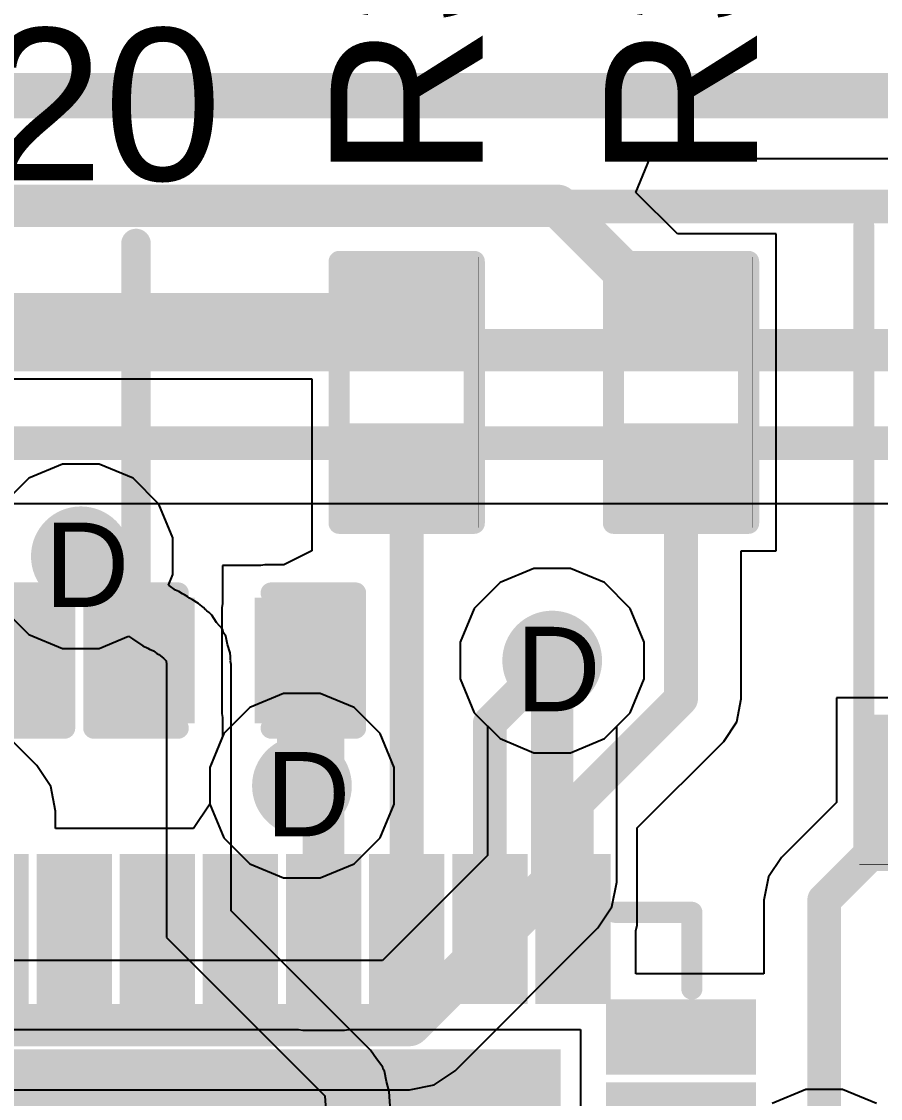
# Model space of a CAD drawing. Header units: inches. Extents: x -11 to 5428, y 0 to 5423.
# Drawn here: x 202.64 to 207.81, y 44.24 to 50.71 of the extents above; entities that cross this region are included whole.
import ezdxf

# ---------------------------------------------------------------- set-up
doc = ezdxf.new("R2010")
doc.units = ezdxf.units.IN
for name, color, linetype in [('Bottom Layer', 5, 'Continuous'), ('Drill Drawing', 1, 'Continuous'), ('GND', 16, 'Continuous'), ('PWR', 76, 'Continuous'), ('Top Layer', 1, 'Continuous'), ('Top Overlay', 2, 'Continuous'), ('Top Paste', 8, 'Continuous'), ('Top Solder', 216, 'Continuous'), ('Via Holes', 16, 'Continuous')]:
    doc.layers.add(name, color=color, linetype=linetype)
doc.styles.add('Arial', font='', dxfattribs={"height": 0.2})
doc.styles.get('Arial').set_extended_font_data('Arial')

# ---------------------------------------------------------------- blocks, each defined once
blk = doc.blocks.new('C___0402_310')
at = {"layer": 'Top Layer'}
for points in [[(-0.6985, -0.3175), (-0.6985, 0.3175), (-0.2413, 0.3175), (-0.2413, -0.3175)], [(0.2413, -0.3175), (0.2413, 0.3175), (0.6985, 0.3175), (0.6985, -0.3175)]]:
    blk.add_hatch(color=1, dxfattribs=at).paths.add_polyline_path(points)
at = {"layer": 'Top Paste'}
for points in [[(-0.6985, -0.3175), (-0.6985, 0.3175), (-0.2413, 0.3175), (-0.2413, -0.3175)], [(0.2413, -0.3175), (0.2413, 0.3175), (0.6985, 0.3175), (0.6985, -0.3175)]]:
    blk.add_hatch(color=8, dxfattribs=at).paths.add_polyline_path(points)
at = {"layer": 'Top Solder'}
for points in [[(-0.7585, -0.3775), (-0.7585, 0.3775), (-0.1813, 0.3775), (-0.1813, -0.3775)], [(0.1813, -0.3775), (0.1813, 0.3775), (0.7585, 0.3775), (0.7585, -0.3775)]]:
    blk.add_hatch(color=216, dxfattribs=at).paths.add_polyline_path(points)
at = {"layer": 'Top Overlay'}
for points in [[(-0.2794, 0.4064, 0.127, 0.127, 0), (-0.7874, 0.4064, 0.127, 0.127, 0)], [(-0.7874, 0.4064, 0.127, 0.127, 0), (-0.7874, -0.4064, 0.127, 0.127, 0)], [(0.7874, 0.4064, 0.127, 0.127, 0), (0.2794, 0.4064, 0.127, 0.127, 0)], [(0.7874, 0.4064, 0.127, 0.127, 0), (0.7874, -0.4064, 0.127, 0.127, 0)], [(-0.2794, -0.4064, 0.127, 0.127, 0), (-0.7874, -0.4064, 0.127, 0.127, 0)], [(0.7874, -0.4064, 0.127, 0.127, 0), (0.2794, -0.4064, 0.127, 0.127, 0)]]:
    blk.add_lwpolyline(points, format="xyseb", dxfattribs=at)
for points in [[(-0.8192, 0.4064, 0.0635, 0.0635, 1), (-0.7557, 0.4064, 0.0635, 0.0635, 1)], [(-0.8192, 0.4064, 0.0635, 0.0635, 1), (-0.7557, 0.4064, 0.0635, 0.0635, 1)], [(-0.3112, 0.4064, 0.0635, 0.0635, 1), (-0.2477, 0.4064, 0.0635, 0.0635, 1)], [(0.2476, 0.4064, 0.0635, 0.0635, 1), (0.3111, 0.4064, 0.0635, 0.0635, 1)], [(0.7556, 0.4064, 0.0635, 0.0635, 1), (0.8191, 0.4064, 0.0635, 0.0635, 1)], [(0.7556, 0.4064, 0.0635, 0.0635, 1), (0.8191, 0.4064, 0.0635, 0.0635, 1)], [(-0.8192, -0.4064, 0.0635, 0.0635, 1), (-0.7557, -0.4064, 0.0635, 0.0635, 1)], [(-0.8192, -0.4064, 0.0635, 0.0635, 1), (-0.7557, -0.4064, 0.0635, 0.0635, 1)], [(-0.3112, -0.4064, 0.0635, 0.0635, 1), (-0.2477, -0.4064, 0.0635, 0.0635, 1)], [(0.2476, -0.4064, 0.0635, 0.0635, 1), (0.3111, -0.4064, 0.0635, 0.0635, 1)], [(0.7556, -0.4064, 0.0635, 0.0635, 1), (0.8191, -0.4064, 0.0635, 0.0635, 1)], [(0.7556, -0.4064, 0.0635, 0.0635, 1), (0.8191, -0.4064, 0.0635, 0.0635, 1)]]:
    blk.add_lwpolyline(points, format="xyseb", close=True, dxfattribs=at)
blk = doc.blocks.new('C___0402_317')
at = {"layer": 'Top Layer'}
for points in [[(-0.6985, -0.3175), (-0.6985, 0.3175), (-0.2413, 0.3175), (-0.2413, -0.3175)], [(0.2413, -0.3175), (0.2413, 0.3175), (0.6985, 0.3175), (0.6985, -0.3175)]]:
    blk.add_hatch(color=1, dxfattribs=at).paths.add_polyline_path(points)
at = {"layer": 'Top Paste'}
for points in [[(-0.6985, -0.3175), (-0.6985, 0.3175), (-0.2413, 0.3175), (-0.2413, -0.3175)], [(0.2413, -0.3175), (0.2413, 0.3175), (0.6985, 0.3175), (0.6985, -0.3175)]]:
    blk.add_hatch(color=8, dxfattribs=at).paths.add_polyline_path(points)
at = {"layer": 'Top Solder'}
for points in [[(-0.7585, -0.3775), (-0.7585, 0.3775), (-0.1813, 0.3775), (-0.1813, -0.3775)], [(0.1813, -0.3775), (0.1813, 0.3775), (0.7585, 0.3775), (0.7585, -0.3775)]]:
    blk.add_hatch(color=216, dxfattribs=at).paths.add_polyline_path(points)
at = {"layer": 'Top Overlay'}
for points in [[(-0.7874, 0.4064, 0.127, 0.127, 0), (-0.2794, 0.4064, 0.127, 0.127, 0)], [(-0.7874, -0.4064, 0.127, 0.127, 0), (-0.7874, 0.4064, 0.127, 0.127, 0)], [(0.2794, 0.4064, 0.127, 0.127, 0), (0.7874, 0.4064, 0.127, 0.127, 0)], [(0.7874, -0.4064, 0.127, 0.127, 0), (0.7874, 0.4064, 0.127, 0.127, 0)], [(-0.7874, -0.4064, 0.127, 0.127, 0), (-0.2794, -0.4064, 0.127, 0.127, 0)], [(0.2794, -0.4064, 0.127, 0.127, 0), (0.7874, -0.4064, 0.127, 0.127, 0)]]:
    blk.add_lwpolyline(points, format="xyseb", dxfattribs=at)
for points in [[(-0.8191, 0.4064, 0.0635, 0.0635, 1), (-0.7556, 0.4064, 0.0635, 0.0635, 1)], [(-0.8191, 0.4064, 0.0635, 0.0635, 1), (-0.7556, 0.4064, 0.0635, 0.0635, 1)], [(-0.3111, 0.4064, 0.0635, 0.0635, 1), (-0.2476, 0.4064, 0.0635, 0.0635, 1)], [(0.2477, 0.4064, 0.0635, 0.0635, 1), (0.3112, 0.4064, 0.0635, 0.0635, 1)], [(0.7557, 0.4064, 0.0635, 0.0635, 1), (0.8192, 0.4064, 0.0635, 0.0635, 1)], [(0.7557, 0.4064, 0.0635, 0.0635, 1), (0.8192, 0.4064, 0.0635, 0.0635, 1)], [(-0.8191, -0.4064, 0.0635, 0.0635, 1), (-0.7556, -0.4064, 0.0635, 0.0635, 1)], [(-0.8191, -0.4064, 0.0635, 0.0635, 1), (-0.7556, -0.4064, 0.0635, 0.0635, 1)], [(-0.3111, -0.4064, 0.0635, 0.0635, 1), (-0.2476, -0.4064, 0.0635, 0.0635, 1)], [(0.2477, -0.4064, 0.0635, 0.0635, 1), (0.3112, -0.4064, 0.0635, 0.0635, 1)], [(0.7557, -0.4064, 0.0635, 0.0635, 1), (0.8192, -0.4064, 0.0635, 0.0635, 1)], [(0.7557, -0.4064, 0.0635, 0.0635, 1), (0.8192, -0.4064, 0.0635, 0.0635, 1)]]:
    blk.add_lwpolyline(points, format="xyseb", close=True, dxfattribs=at)
blk = doc.blocks.new('R___0402_336')
at = {"layer": 'Top Layer'}
for points in [[(-0.6985, -0.3175), (-0.6985, 0.3175), (-0.2413, 0.3175), (-0.2413, -0.3175)], [(0.2413, -0.3175), (0.2413, 0.3175), (0.6985, 0.3175), (0.6985, -0.3175)]]:
    blk.add_hatch(color=1, dxfattribs=at).paths.add_polyline_path(points)
at = {"layer": 'Top Paste'}
for points in [[(-0.6985, -0.3175), (-0.6985, 0.3175), (-0.2413, 0.3175), (-0.2413, -0.3175)], [(0.2413, -0.3175), (0.2413, 0.3175), (0.6985, 0.3175), (0.6985, -0.3175)]]:
    blk.add_hatch(color=8, dxfattribs=at).paths.add_polyline_path(points)
at = {"layer": 'Top Solder'}
for points in [[(-0.7535, -0.3725), (-0.7535, 0.3725), (-0.1863, 0.3725), (-0.1863, -0.3725)], [(0.1863, -0.3725), (0.1863, 0.3725), (0.7535, 0.3725), (0.7535, -0.3725)]]:
    blk.add_hatch(color=216, dxfattribs=at).paths.add_polyline_path(points)
at = {"layer": 'Top Overlay'}
for points in [[(-0.7874, 0.4064, 0.127, 0.127, 0), (0.7874, 0.4064, 0.127, 0.127, 0)], [(-0.7874, -0.4064, 0.127, 0.127, 0), (-0.7874, 0.4064, 0.127, 0.127, 0)], [(0.7874, -0.4064, 0.127, 0.127, 0), (0.7874, 0.4064, 0.127, 0.127, 0)], [(-0.7874, -0.4064, 0.127, 0.127, 0), (0.7874, -0.4064, 0.127, 0.127, 0)], [(-0.8128, -0.4318, 0.00323, 0.00323, 0), (0.8128, -0.4318, 0.00323, 0.00323, 0)]]:
    blk.add_lwpolyline(points, format="xyseb", dxfattribs=at)
for points in [[(-0.8192, 0.4064, 0.0635, 0.0635, 1), (-0.7557, 0.4064, 0.0635, 0.0635, 1)], [(-0.8192, 0.4064, 0.0635, 0.0635, 1), (-0.7557, 0.4064, 0.0635, 0.0635, 1)], [(0.7556, 0.4064, 0.0635, 0.0635, 1), (0.8191, 0.4064, 0.0635, 0.0635, 1)], [(0.7556, 0.4064, 0.0635, 0.0635, 1), (0.8191, 0.4064, 0.0635, 0.0635, 1)], [(-0.8192, -0.4064, 0.0635, 0.0635, 1), (-0.7557, -0.4064, 0.0635, 0.0635, 1)], [(-0.8192, -0.4064, 0.0635, 0.0635, 1), (-0.7557, -0.4064, 0.0635, 0.0635, 1)], [(0.7556, -0.4064, 0.0635, 0.0635, 1), (0.8191, -0.4064, 0.0635, 0.0635, 1)], [(0.7556, -0.4064, 0.0635, 0.0635, 1), (0.8191, -0.4064, 0.0635, 0.0635, 1)], [(-0.8136, -0.4318, 0.00161, 0.00161, 1), (-0.812, -0.4318, 0.00161, 0.00161, 1)], [(0.812, -0.4318, 0.00161, 0.00161, 1), (0.8136, -0.4318, 0.00161, 0.00161, 1)]]:
    blk.add_lwpolyline(points, format="xyseb", close=True, dxfattribs=at)
blk = doc.blocks.new('R___0402_355')
at = {"layer": 'Top Layer'}
for points in [[(-0.6985, -0.3175), (-0.6985, 0.3175), (-0.2413, 0.3175), (-0.2413, -0.3175)], [(0.2413, -0.3175), (0.2413, 0.3175), (0.6985, 0.3175), (0.6985, -0.3175)]]:
    blk.add_hatch(color=1, dxfattribs=at).paths.add_polyline_path(points)
at = {"layer": 'Top Paste'}
for points in [[(-0.6985, -0.3175), (-0.6985, 0.3175), (-0.2413, 0.3175), (-0.2413, -0.3175)], [(0.2413, -0.3175), (0.2413, 0.3175), (0.6985, 0.3175), (0.6985, -0.3175)]]:
    blk.add_hatch(color=8, dxfattribs=at).paths.add_polyline_path(points)
at = {"layer": 'Top Solder'}
for points in [[(-0.7535, -0.3725), (-0.7535, 0.3725), (-0.1863, 0.3725), (-0.1863, -0.3725)], [(0.1863, -0.3725), (0.1863, 0.3725), (0.7535, 0.3725), (0.7535, -0.3725)]]:
    blk.add_hatch(color=216, dxfattribs=at).paths.add_polyline_path(points)
at = {"layer": 'Top Overlay'}
for points in [[(-0.7874, 0.4064, 0.127, 0.127, 0), (0.7874, 0.4064, 0.127, 0.127, 0)], [(-0.7874, 0.4064, 0.127, 0.127, 0), (-0.7874, -0.4064, 0.127, 0.127, 0)], [(0.7874, 0.4064, 0.127, 0.127, 0), (0.7874, -0.4064, 0.127, 0.127, 0)], [(-0.7874, -0.4064, 0.127, 0.127, 0), (0.7874, -0.4064, 0.127, 0.127, 0)], [(-0.8128, -0.4318, 0.00323, 0.00323, 0), (0.8128, -0.4318, 0.00323, 0.00323, 0)]]:
    blk.add_lwpolyline(points, format="xyseb", dxfattribs=at)
for points in [[(-0.8191, 0.4064, 0.0635, 0.0635, 1), (-0.7556, 0.4064, 0.0635, 0.0635, 1)], [(-0.8191, 0.4064, 0.0635, 0.0635, 1), (-0.7556, 0.4064, 0.0635, 0.0635, 1)], [(0.7557, 0.4064, 0.0635, 0.0635, 1), (0.8192, 0.4064, 0.0635, 0.0635, 1)], [(0.7557, 0.4064, 0.0635, 0.0635, 1), (0.8192, 0.4064, 0.0635, 0.0635, 1)], [(-0.8191, -0.4064, 0.0635, 0.0635, 1), (-0.7556, -0.4064, 0.0635, 0.0635, 1)], [(-0.8191, -0.4064, 0.0635, 0.0635, 1), (-0.7556, -0.4064, 0.0635, 0.0635, 1)], [(0.7557, -0.4064, 0.0635, 0.0635, 1), (0.8192, -0.4064, 0.0635, 0.0635, 1)], [(0.7557, -0.4064, 0.0635, 0.0635, 1), (0.8192, -0.4064, 0.0635, 0.0635, 1)], [(-0.8136, -0.4318, 0.00161, 0.00161, 1), (-0.812, -0.4318, 0.00161, 0.00161, 1)], [(0.812, -0.4318, 0.00161, 0.00161, 1), (0.8136, -0.4318, 0.00161, 0.00161, 1)]]:
    blk.add_lwpolyline(points, format="xyseb", close=True, dxfattribs=at)
blk = doc.blocks.new('R___0402_359')
at = {"layer": 'Top Layer'}
for points in [[(-0.6985, -0.3175), (-0.6985, 0.3175), (-0.2413, 0.3175), (-0.2413, -0.3175)], [(0.2413, -0.3175), (0.2413, 0.3175), (0.6985, 0.3175), (0.6985, -0.3175)]]:
    blk.add_hatch(color=1, dxfattribs=at).paths.add_polyline_path(points)
at = {"layer": 'Top Paste'}
for points in [[(-0.6985, -0.3175), (-0.6985, 0.3175), (-0.2413, 0.3175), (-0.2413, -0.3175)], [(0.2413, -0.3175), (0.2413, 0.3175), (0.6985, 0.3175), (0.6985, -0.3175)]]:
    blk.add_hatch(color=8, dxfattribs=at).paths.add_polyline_path(points)
at = {"layer": 'Top Solder'}
for points in [[(-0.7535, -0.3725), (-0.7535, 0.3725), (-0.1863, 0.3725), (-0.1863, -0.3725)], [(0.1863, -0.3725), (0.1863, 0.3725), (0.7535, 0.3725), (0.7535, -0.3725)]]:
    blk.add_hatch(color=216, dxfattribs=at).paths.add_polyline_path(points)
at = {"layer": 'Top Overlay'}
for points in [[(-0.7874, 0.4064, 0.127, 0.127, 0), (0.7874, 0.4064, 0.127, 0.127, 0)], [(-0.7874, 0.4064, 0.127, 0.127, 0), (-0.7874, -0.4064, 0.127, 0.127, 0)], [(0.7874, 0.4064, 0.127, 0.127, 0), (0.7874, -0.4064, 0.127, 0.127, 0)], [(-0.7874, -0.4064, 0.127, 0.127, 0), (0.7874, -0.4064, 0.127, 0.127, 0)], [(-0.8128, -0.4318, 0.00323, 0.00323, 0), (0.8128, -0.4318, 0.00323, 0.00323, 0)]]:
    blk.add_lwpolyline(points, format="xyseb", dxfattribs=at)
for points in [[(-0.8191, 0.4064, 0.0635, 0.0635, 1), (-0.7556, 0.4064, 0.0635, 0.0635, 1)], [(-0.8191, 0.4064, 0.0635, 0.0635, 1), (-0.7556, 0.4064, 0.0635, 0.0635, 1)], [(0.7557, 0.4064, 0.0635, 0.0635, 1), (0.8192, 0.4064, 0.0635, 0.0635, 1)], [(0.7557, 0.4064, 0.0635, 0.0635, 1), (0.8192, 0.4064, 0.0635, 0.0635, 1)], [(-0.8191, -0.4064, 0.0635, 0.0635, 1), (-0.7556, -0.4064, 0.0635, 0.0635, 1)], [(-0.8191, -0.4064, 0.0635, 0.0635, 1), (-0.7556, -0.4064, 0.0635, 0.0635, 1)], [(0.7557, -0.4064, 0.0635, 0.0635, 1), (0.8192, -0.4064, 0.0635, 0.0635, 1)], [(0.7557, -0.4064, 0.0635, 0.0635, 1), (0.8192, -0.4064, 0.0635, 0.0635, 1)], [(-0.8136, -0.4318, 0.00161, 0.00161, 1), (-0.812, -0.4318, 0.00161, 0.00161, 1)], [(0.812, -0.4318, 0.00161, 0.00161, 1), (0.8136, -0.4318, 0.00161, 0.00161, 1)]]:
    blk.add_lwpolyline(points, format="xyseb", close=True, dxfattribs=at)
blk = doc.blocks.new('QFN_64_EP_9_9__363')
at = {"layer": 'Top Layer'}
for points in [[(3.575, -3.575), (-3.575, -3.575), (-3.575, 3.575), (3.575, 3.575)], [(-4.75, -3.625), (-4.05, -3.625), (-4.05, -3.875), (-4.75, -3.875)], [(-3.625, -4.05), (-3.625, -4.75), (-3.875, -4.75), (-3.875, -4.05)], [(-3.125, -4.05), (-3.125, -4.75), (-3.375, -4.75), (-3.375, -4.05)], [(-2.625, -4.05), (-2.625, -4.75), (-2.875, -4.75), (-2.875, -4.05)], [(-2.125, -4.05), (-2.125, -4.75), (-2.375, -4.75), (-2.375, -4.05)], [(-1.625, -4.05), (-1.625, -4.75), (-1.875, -4.75), (-1.875, -4.05)], [(-1.125, -4.05), (-1.125, -4.75), (-1.375, -4.75), (-1.375, -4.05)], [(-0.625, -4.05), (-0.625, -4.75), (-0.875, -4.75), (-0.875, -4.05)]]:
    blk.add_hatch(color=1, dxfattribs=at).paths.add_polyline_path(points)
at = {"layer": 'Top Paste'}
for points in [[(3.575, -3.575), (-3.575, -3.575), (-3.575, 3.575), (3.575, 3.575)], [(-4.75, -3.625), (-4.05, -3.625), (-4.05, -3.875), (-4.75, -3.875)], [(-3.625, -4.05), (-3.625, -4.75), (-3.875, -4.75), (-3.875, -4.05)], [(-3.125, -4.05), (-3.125, -4.75), (-3.375, -4.75), (-3.375, -4.05)], [(-2.625, -4.05), (-2.625, -4.75), (-2.875, -4.75), (-2.875, -4.05)], [(-2.125, -4.05), (-2.125, -4.75), (-2.375, -4.75), (-2.375, -4.05)], [(-1.625, -4.05), (-1.625, -4.75), (-1.875, -4.75), (-1.875, -4.05)], [(-1.125, -4.05), (-1.125, -4.75), (-1.375, -4.75), (-1.375, -4.05)], [(-0.625, -4.05), (-0.625, -4.75), (-0.875, -4.75), (-0.875, -4.05)]]:
    blk.add_hatch(color=8, dxfattribs=at).paths.add_polyline_path(points)
at = {"layer": 'Top Solder'}
for points in [[(3.6766, -3.6766), (-3.6766, -3.6766), (-3.6766, 3.6766), (3.6766, 3.6766)], [(-4.8516, -3.0234), (-3.9484, -3.0234), (-3.9484, -3.4766), (-4.8516, -3.4766)], [(-4.8516, -3.5234), (-3.9484, -3.5234), (-3.9484, -3.9766), (-4.8516, -3.9766)], [(-3.5234, -3.9484), (-3.5234, -4.8516), (-3.9766, -4.8516), (-3.9766, -3.9484)], [(-3.0234, -3.9484), (-3.0234, -4.8516), (-3.4766, -4.8516), (-3.4766, -3.9484)], [(-2.5234, -3.9484), (-2.5234, -4.8516), (-2.9766, -4.8516), (-2.9766, -3.9484)], [(-2.0234, -3.9484), (-2.0234, -4.8516), (-2.4766, -4.8516), (-2.4766, -3.9484)], [(-1.5234, -3.9484), (-1.5234, -4.8516), (-1.9766, -4.8516), (-1.9766, -3.9484)], [(-1.0234, -3.9484), (-1.0234, -4.8516), (-1.4766, -4.8516), (-1.4766, -3.9484)], [(-0.5234, -3.9484), (-0.5234, -4.8516), (-0.9766, -4.8516), (-0.9766, -3.9484)], [(-0.0234, -3.9484), (-0.0234, -4.8516), (-0.4766, -4.8516), (-0.4766, -3.9484)]]:
    blk.add_hatch(color=216, dxfattribs=at).paths.add_polyline_path(points)
at = {"layer": 'Top Overlay'}
for points in [[(-4.465, -4.0386, 0.127, 0.127, 0), (-4.465, -4.5, 0.127, 0.127, 0)], [(-4.0036, -4.5, 0.127, 0.127, 0), (-4.465, -4.5, 0.127, 0.127, 0)]]:
    blk.add_lwpolyline(points, format="xyseb", dxfattribs=at)
for points in [[(-4.4968, -4.0386, 0.0635, 0.0635, 1), (-4.4333, -4.0386, 0.0635, 0.0635, 1)], [(-4.4968, -4.5, 0.0635, 0.0635, 1), (-4.4333, -4.5, 0.0635, 0.0635, 1)], [(-4.4968, -4.5, 0.0635, 0.0635, 1), (-4.4333, -4.5, 0.0635, 0.0635, 1)], [(-4.0354, -4.5, 0.0635, 0.0635, 1), (-3.9719, -4.5, 0.0635, 0.0635, 1)]]:
    blk.add_lwpolyline(points, format="xyseb", close=True, dxfattribs=at)

msp = doc.modelspace()

# ---------------------------------------------------------------- hatches: boundary and pattern name
at = {"layer": 'Bottom Layer'}
h = msp.add_hatch(color=5, dxfattribs=at)
edge = h.paths.add_edge_path()
edge.add_arc((202.9968, 47.498), 0.3, 0, 360)
h = msp.add_hatch(color=5, dxfattribs=at)
edge = h.paths.add_edge_path()
edge.add_arc((205.8317, 46.871), 0.3, 0, 360)
h = msp.add_hatch(color=5, dxfattribs=at)
edge = h.paths.add_edge_path()
edge.add_arc((204.3265, 46.1182), 0.3, 0, 360)
at = {"layer": 'GND'}
h = msp.add_hatch(color=16, dxfattribs=at)
edge = h.paths.add_edge_path()
edge.add_arc((202.9968, 47.498), 0.3, 0, 360)
h = msp.add_hatch(color=16, dxfattribs=at)
edge = h.paths.add_edge_path()
edge.add_arc((205.8317, 46.871), 0.3, 0, 360)
h = msp.add_hatch(color=16, dxfattribs=at)
edge = h.paths.add_edge_path()
edge.add_arc((204.3265, 46.1182), 0.3, 0, 360)
at = {"layer": 'PWR'}
h = msp.add_hatch(color=76, dxfattribs=at)
edge = h.paths.add_edge_path()
edge.add_arc((202.9968, 47.498), 0.3, 0, 360)
h = msp.add_hatch(color=76, dxfattribs=at)
edge = h.paths.add_edge_path()
edge.add_arc((205.8317, 46.871), 0.3, 0, 360)
h = msp.add_hatch(color=76, dxfattribs=at)
edge = h.paths.add_edge_path()
edge.add_arc((204.3265, 46.1182), 0.3, 0, 360)
at = {"layer": 'Top Layer'}
h = msp.add_hatch(color=1, dxfattribs=at)
edge = h.paths.add_edge_path()
edge.add_arc((202.9968, 47.498), 0.3, 0, 360)
for points in [[(204.1031, 46.5535), (204.5836, 46.5535), (204.5836, 47.1885), (204.1031, 47.1885)], [(204.5816, 45.8824), (204.5816, 47.1437), (204.1773, 47.1437), (204.1773, 45.8824)], [(204.5817, 44.907), (204.5817, 46.965), (204.3317, 46.965), (204.3317, 44.907)]]:
    msp.add_hatch(color=1, dxfattribs=at).paths.add_polyline_path(points)
h = msp.add_hatch(color=1, dxfattribs=at)
edge = h.paths.add_edge_path()
edge.add_arc((205.8317, 46.871), 0.3, 0, 360)
h = msp.add_hatch(color=1, dxfattribs=at)
edge = h.paths.add_edge_path()
edge.add_arc((204.3265, 46.1182), 0.3, 0, 360)
at = {"layer": 'Via Holes'}
h = msp.add_hatch(color=7, dxfattribs=at)
edge = h.paths.add_edge_path()
edge.add_arc((202.9968, 47.498), 0.15, 0, 360)
h = msp.add_hatch(color=7, dxfattribs=at)
edge = h.paths.add_edge_path()
edge.add_arc((205.8317, 46.871), 0.15, 0, 360)
h = msp.add_hatch(color=7, dxfattribs=at)
edge = h.paths.add_edge_path()
edge.add_arc((204.3265, 46.1182), 0.15, 0, 360)

# ---------------------------------------------------------------- linework, layer by layer
at = {"layer": 'Bottom Layer'}
for p, q in [((197.6912, 47.8158), (208.9902, 47.8158)), ((205.7215, 47.4249), (205.5179, 47.3406)), ((205.9419, 47.4249), (205.7215, 47.4249)), ((206.1455, 47.3406), (205.9419, 47.4249)), ((205.5179, 47.3406), (205.362, 47.1848)), ((206.3014, 47.1848), (206.1455, 47.3406)), ((205.362, 47.1848), (205.2777, 46.9811)), ((206.3857, 46.9811), (206.3014, 47.1848)), ((205.2777, 46.9811), (205.2777, 46.7608)), ((206.3857, 46.7608), (206.3857, 46.9811)), ((205.2777, 46.7608), (205.362, 46.5571)), ((206.3014, 46.5571), (206.3857, 46.7608)), ((204.2163, 46.6722), (204.0127, 46.5879)), ((204.4367, 46.6722), (204.2163, 46.6722)), ((204.6403, 46.5879), (204.4367, 46.6722)), ((204.0127, 46.5879), (203.8568, 46.432)), ((204.7962, 46.432), (204.6403, 46.5879)), ((205.362, 46.5571), (205.4433, 46.4759)), ((206.2202, 46.476), (206.3014, 46.5571)), ((205.4433, 46.4759), (205.4433, 45.6986)), ((206.2202, 45.5377), (206.2202, 46.476)), ((203.8568, 46.432), (203.7725, 46.2284)), ((204.8805, 46.2284), (204.7962, 46.432)), ((203.7725, 46.2284), (203.7725, 46.008)), ((204.8805, 46.008), (204.8805, 46.2284)), ((203.7725, 46.008), (203.8568, 45.8044)), ((204.7962, 45.8044), (204.8805, 46.008)), ((203.8568, 45.8044), (204.0127, 45.6485)), ((204.6403, 45.6485), (204.7962, 45.8044)), ((205.4433, 45.6986), (204.8117, 45.067)), ((204.0127, 45.6485), (204.2163, 45.5642)), ((204.4367, 45.5642), (204.6403, 45.6485)), ((204.2163, 45.5642), (204.4367, 45.5642)), ((206.1906, 45.389), (206.2202, 45.5377)), ((206.1064, 45.263), (206.1906, 45.389)), ((205.2473, 44.4039), (206.1064, 45.263)), ((204.8117, 45.067), (199.3376, 45.067)), ((205.1213, 44.3197), (205.2473, 44.4039)), ((204.9727, 44.2901), (205.1213, 44.3197)), ((199.4985, 44.2901), (204.9727, 44.2901)), ((207.3578, 44.2912), (207.1541, 44.2068)), ((207.5782, 44.2912), (207.3578, 44.2912)), ((207.7818, 44.2068), (207.5782, 44.2912))]:
    msp.add_line(p, q, dxfattribs=at)
for points in [[(198.1032, 50.2336, 0.2032, 0.2032, 0), (221.7496, 50.2336, 0.2032, 0.2032, 0)], [(197.8943, 49.6014, 0.2032, 0.2032, 0), (221.3717, 49.6014, 0.2032, 0.2032, 0)], [(197.1827, 48.7379, 0.254, 0.254, 0), (233.2227, 48.7379, 0.254, 0.254, 0)], [(197.541, 48.1783, 0.2032, 0.2032, 0), (209.1404, 48.1783, 0.2032, 0.2032, 0)], [(205.8317, 45.5377, 0.254, 0.254, 0), (205.8317, 46.871, 0.254, 0.254, 0)], [(204.9727, 44.6786, 0.254, 0.254, 0), (205.8317, 45.5377, 0.254, 0.254, 0)], [(199.3376, 44.6786, 0.254, 0.254, 0), (204.9727, 44.6786, 0.254, 0.254, 0)]]:
    msp.add_lwpolyline(points, format="xyseb", dxfattribs=at)
for points in [[(205.7682, 46.871, 0.127, 0.127, 1), (205.8952, 46.871, 0.127, 0.127, 1)], [(205.7682, 45.5377, 0.127, 0.127, 1), (205.8952, 45.5377, 0.127, 0.127, 1)], [(205.7682, 45.5377, 0.127, 0.127, 1), (205.8952, 45.5377, 0.127, 0.127, 1)], [(204.9092, 44.6786, 0.127, 0.127, 1), (205.0362, 44.6786, 0.127, 0.127, 1)], [(204.9092, 44.6786, 0.127, 0.127, 1), (205.0362, 44.6786, 0.127, 0.127, 1)]]:
    msp.add_lwpolyline(points, format="xyseb", close=True, dxfattribs=at)
at = {"layer": 'GND'}
for p, q in [((205.7215, 47.4249), (205.5179, 47.3406)), ((205.9419, 47.4249), (205.7215, 47.4249)), ((206.1455, 47.3406), (205.9419, 47.4249)), ((205.5179, 47.3406), (205.362, 47.1848)), ((206.3014, 47.1848), (206.1455, 47.3406)), ((205.362, 47.1848), (205.2777, 46.9811)), ((206.3857, 46.9811), (206.3014, 47.1848)), ((205.2777, 46.9811), (205.2777, 46.7608)), ((206.3857, 46.7608), (206.3857, 46.9811)), ((205.2777, 46.7608), (205.362, 46.5571)), ((206.3014, 46.5571), (206.3857, 46.7608)), ((204.2163, 46.6722), (204.0127, 46.5879)), ((204.4367, 46.6722), (204.2163, 46.6722)), ((204.6403, 46.5879), (204.4367, 46.6722)), ((204.0127, 46.5879), (203.8568, 46.432)), ((204.7962, 46.432), (204.6403, 46.5879)), ((205.362, 46.5571), (205.5179, 46.4013)), ((206.1455, 46.4013), (206.3014, 46.5571)), ((203.8568, 46.432), (203.7725, 46.2284)), ((204.8805, 46.2284), (204.7962, 46.432)), ((205.5179, 46.4013), (205.7215, 46.317)), ((205.9419, 46.317), (206.1455, 46.4013)), ((205.7215, 46.317), (205.9419, 46.317)), ((203.7725, 46.2284), (203.7725, 46.008)), ((204.8805, 46.008), (204.8805, 46.2284)), ((203.7725, 46.008), (203.8568, 45.8044)), ((204.7962, 45.8044), (204.8805, 46.008)), ((203.8568, 45.8044), (204.0127, 45.6485)), ((204.6403, 45.6485), (204.7962, 45.8044)), ((204.0127, 45.6485), (204.2163, 45.5642)), ((204.4367, 45.5642), (204.6403, 45.6485)), ((204.2163, 45.5642), (204.4367, 45.5642)), ((207.3578, 44.2912), (207.1541, 44.2068)), ((207.5782, 44.2912), (207.3578, 44.2912)), ((207.7818, 44.2068), (207.5782, 44.2912))]:
    msp.add_line(p, q, dxfattribs=at)
at = {"layer": 'PWR'}
for p, q in [((202.8866, 48.052), (202.683, 47.9676)), ((203.107, 48.052), (202.8866, 48.052)), ((203.3106, 47.9676), (203.107, 48.052)), ((202.683, 47.9676), (202.5271, 47.8118)), ((203.4665, 47.8118), (203.3106, 47.9676)), ((203.5508, 47.6082), (203.4665, 47.8118)), ((203.5508, 47.3878), (203.5508, 47.6082)), ((205.7215, 47.4249), (205.5179, 47.3406)), ((205.9419, 47.4249), (205.7215, 47.4249)), ((206.1455, 47.3406), (205.9419, 47.4249)), ((203.5242, 47.3236), (203.5508, 47.3878)), ((203.5253, 47.3225), (203.5242, 47.3236)), ((203.5273, 47.3216), (203.5253, 47.3225)), ((203.5665, 47.2948), (203.5273, 47.3216)), ((203.5864, 47.2863), (203.5665, 47.2948)), ((203.608, 47.2715), (203.5864, 47.2863)), ((205.5179, 47.3406), (205.362, 47.1848)), ((206.3014, 47.1848), (206.1455, 47.3406)), ((203.6192, 47.2668), (203.608, 47.2715)), ((203.6292, 47.2599), (203.6192, 47.2668)), ((203.64, 47.2545), (203.6292, 47.2599)), ((203.6292, 47.2599), (203.6292, 47.2599)), ((203.6496, 47.247), (203.64, 47.2545)), ((203.6729, 47.2352), (203.6496, 47.247)), ((203.6935, 47.2192), (203.6729, 47.2352)), ((203.7043, 47.2137), (203.6935, 47.2192)), ((202.5271, 47.1842), (202.683, 47.0283)), ((203.7335, 47.1909), (203.7043, 47.2137)), ((203.7451, 47.1775), (203.7335, 47.1909)), ((203.7488, 47.1756), (203.7451, 47.1775)), ((203.7541, 47.1694), (203.7488, 47.1756)), ((203.769, 47.1595), (203.7541, 47.1694)), ((203.7843, 47.1442), (203.769, 47.1595)), ((205.362, 47.1848), (205.2777, 46.9811)), ((206.3857, 46.9811), (206.3014, 47.1848)), ((203.8135, 47.1006), (203.7843, 47.1442)), ((203.8477, 47.0608), (203.8135, 47.1006)), ((202.683, 47.0283), (202.8866, 46.944)), ((203.8552, 47.0381), (203.8477, 47.0608)), ((203.8685, 47.0182), (203.8552, 47.0381)), ((203.107, 46.944), (203.2838, 47.0172)), ((203.2838, 47.0172), (203.3079, 47.001)), ((203.3079, 47.001), (203.3687, 46.9595)), ((203.3687, 46.9595), (203.3998, 46.9462)), ((203.8788, 46.9667), (203.8685, 47.0182)), ((203.8952, 46.9169), (203.8788, 46.9667)), ((205.2777, 46.9811), (205.2777, 46.7608)), ((206.3857, 46.7608), (206.3857, 46.9811)), ((202.8866, 46.944), (203.107, 46.944)), ((203.3998, 46.9462), (203.4098, 46.9393)), ((203.4098, 46.9393), (203.4338, 46.9291)), ((203.4338, 46.9291), (203.4544, 46.913)), ((203.4544, 46.913), (203.4652, 46.9076)), ((203.4652, 46.9076), (203.4944, 46.8848)), ((203.8978, 46.8954), (203.8952, 46.9169)), ((203.8965, 46.8775), (203.8978, 46.8954)), ((203.4944, 46.8848), (203.5096, 46.8695)), ((203.5096, 46.8695), (203.5123, 46.848)), ((203.5123, 46.848), (203.5123, 45.205)), ((203.8981, 46.8695), (203.8965, 46.8775)), ((203.8973, 46.8654), (203.8981, 46.8695)), ((203.9007, 46.848), (203.8973, 46.8654)), ((203.9007, 45.3659), (203.9007, 46.848)), ((205.2777, 46.7608), (205.362, 46.5571)), ((206.3014, 46.5571), (206.3857, 46.7608)), ((205.362, 46.5571), (205.5179, 46.4013)), ((206.1455, 46.4013), (206.3014, 46.5571)), ((205.5179, 46.4013), (205.7215, 46.317)), ((205.9419, 46.317), (206.1455, 46.4013)), ((205.7215, 46.317), (205.9419, 46.317)), ((204.7391, 44.5275), (203.9007, 45.3659)), ((203.5123, 45.205), (204.4644, 44.2529)), ((204.774, 44.4753), (204.7391, 44.5275)), ((204.8123, 44.4256), (204.774, 44.4753)), ((204.8158, 44.4127), (204.8123, 44.4256)), ((204.8233, 44.4015), (204.8158, 44.4127)), ((204.8355, 44.3399), (204.8233, 44.4015)), ((204.8519, 44.2793), (204.8355, 44.3399)), ((204.4644, 44.2529), (204.487, 43.9208)), ((204.86, 44.161), (204.8519, 44.2793))]:
    msp.add_line(p, q, dxfattribs=at)
at = {"layer": 'Top Layer'}
for p, q in [((206.3346, 49.6863), (206.4188, 49.8895)), ((206.4188, 49.8895), (211.7407, 49.8895)), ((206.5845, 49.4364), (206.3346, 49.6863)), ((207.1782, 49.4364), (206.5845, 49.4364)), ((207.1782, 48.4712), (207.1782, 49.4364)), ((194.8298, 48.5653), (204.3852, 48.5653)), ((204.3852, 48.5653), (204.3852, 47.5314)), ((207.1782, 47.5314), (207.1782, 48.4712)), ((204.3852, 47.5314), (204.2168, 47.4474)), ((206.9693, 46.6413), (206.9693, 47.5314)), ((206.9693, 47.5314), (207.1782, 47.5314)), ((204.0783, 47.4425), (203.8491, 47.4425)), ((203.8491, 47.4425), (203.8491, 47.2136)), ((204.1031, 47.4474), (204.0783, 47.4425)), ((204.2168, 47.4474), (204.1031, 47.4474)), ((203.8491, 47.2136), (203.8441, 47.1885)), ((203.8441, 47.1885), (203.8441, 46.5535)), ((202.7314, 46.2391), (202.1245, 46.8459)), ((206.9417, 46.5025), (206.9693, 46.6413)), ((206.9693, 46.6413), (206.9693, 46.6413)), ((209.4761, 46.6469), (207.541, 46.6469)), ((207.541, 46.6469), (207.541, 46.0166)), ((203.8441, 46.5535), (203.8491, 46.5283)), ((203.8491, 46.5283), (203.8491, 46.4134)), ((206.8631, 46.3849), (206.9417, 46.5025)), ((203.8491, 46.4134), (203.7725, 46.2284)), ((206.3427, 45.8645), (206.8631, 46.3849)), ((206.8631, 46.3849), (206.8631, 46.3849)), ((202.8156, 46.113), (202.7314, 46.2391)), ((203.7725, 46.2284), (203.7725, 46.008)), ((202.8452, 45.9644), (202.8156, 46.113)), ((203.7725, 46.008), (203.6743, 45.861)), ((207.541, 46.0166), (207.2116, 45.6872)), ((202.8452, 45.861), (202.8452, 45.9644)), ((203.6743, 45.861), (202.8452, 45.861)), ((206.3427, 45.2804), (206.3427, 45.8645)), ((207.2116, 45.6872), (207.133, 45.5696)), ((207.133, 45.5696), (207.1054, 45.4308)), ((207.1054, 45.4308), (207.1054, 45.4308)), ((207.1054, 45.4308), (207.1054, 44.986)), ((206.3357, 45.2454), (206.3427, 45.2804)), ((206.3427, 45.2804), (206.3427, 45.2804)), ((206.3357, 44.986), (206.3357, 45.2454)), ((207.1054, 44.986), (206.3357, 44.986)), ((198.4107, 44.653), (204.3066, 44.653)), ((204.3066, 44.653), (204.3317, 44.648)), ((204.3317, 44.648), (204.5817, 44.648)), ((204.5817, 44.648), (204.6068, 44.653)), ((204.6068, 44.653), (206.0027, 44.653)), ((206.0027, 44.653), (206.0027, 43.757))]:
    msp.add_line(p, q, dxfattribs=at)
for points in [[(185.3601, 50.278, 0.254, 0.254, 0), (211.9016, 50.278, 0.254, 0.254, 0)], [(185.6296, 49.6061, 0.254, 0.254, 0), (205.8655, 49.6061, 0.254, 0.254, 0)], [(205.8655, 49.6061, 0.254, 0.254, 0), (206.5178, 48.9538, 0.254, 0.254, 0)], [(185.8696, 48.9538, 0.254, 0.254, 0), (204.9567, 48.9538, 0.254, 0.254, 0)], [(206.5178, 48.9538, 0.254, 0.254, 0), (206.6067, 48.9538, 0.254, 0.254, 0)], [(204.9567, 45.257, 0.2032, 0.2032, 0), (204.9567, 48.014, 0.2032, 0.2032, 0)], [(206.6067, 46.6413, 0.2032, 0.2032, 0), (206.6067, 48.014, 0.2032, 0.2032, 0)], [(204.3662, 46.9253, 0.2032, 0.2032, 0), (204.4059, 46.965, 0.2032, 0.2032, 0)], [(204.3662, 46.1579, 0.2032, 0.2032, 0), (204.3662, 46.9253, 0.2032, 0.2032, 0)], [(205.4567, 46.496, 0.2032, 0.2032, 0), (205.8317, 46.871, 0.2032, 0.2032, 0)], [(205.9801, 46.0147, 0.2032, 0.2032, 0), (206.6067, 46.6413, 0.2032, 0.2032, 0)], [(205.4567, 45.257, 0.2032, 0.2032, 0), (205.4567, 46.496, 0.2032, 0.2032, 0)], [(204.3265, 46.1182, 0.2032, 0.2032, 0), (204.3662, 46.1579, 0.2032, 0.2032, 0)], [(204.3265, 46.0108, 0.2032, 0.2032, 0), (204.3265, 46.1182, 0.2032, 0.2032, 0)], [(205.9801, 45.2804, 0.2032, 0.2032, 0), (205.9801, 46.0147, 0.2032, 0.2032, 0)], [(204.3265, 46.0108, 0.2032, 0.2032, 0), (204.4567, 45.8806, 0.2032, 0.2032, 0)], [(207.468, 45.4308, 0.2032, 0.2032, 0), (208.0236, 45.9865, 0.2032, 0.2032, 0)], [(204.4567, 45.257, 0.2032, 0.2032, 0), (204.4567, 45.8806, 0.2032, 0.2032, 0)], [(207.468, 43.7372, 0.2032, 0.2032, 0), (207.468, 45.4308, 0.2032, 0.2032, 0)], [(205.9567, 45.257, 0.2032, 0.2032, 0), (205.9801, 45.2804, 0.2032, 0.2032, 0)]]:
    msp.add_lwpolyline(points, format="xyseb", dxfattribs=at)
for points in [[(205.802, 49.6061, 0.127, 0.127, 1), (205.929, 49.6061, 0.127, 0.127, 1)], [(205.802, 49.6061, 0.127, 0.127, 1), (205.929, 49.6061, 0.127, 0.127, 1)], [(204.8932, 48.9538, 0.127, 0.127, 1), (205.0202, 48.9538, 0.127, 0.127, 1)], [(206.4543, 48.9538, 0.127, 0.127, 1), (206.5813, 48.9538, 0.127, 0.127, 1)], [(206.4543, 48.9538, 0.127, 0.127, 1), (206.5813, 48.9538, 0.127, 0.127, 1)], [(206.5432, 48.9538, 0.127, 0.127, 1), (206.6702, 48.9538, 0.127, 0.127, 1)], [(204.9059, 48.014, 0.1016, 0.1016, 1), (205.0075, 48.014, 0.1016, 0.1016, 1)], [(206.5559, 48.014, 0.1016, 0.1016, 1), (206.6575, 48.014, 0.1016, 0.1016, 1)], [(204.3154, 46.9253, 0.1016, 0.1016, 1), (204.417, 46.9253, 0.1016, 0.1016, 1)], [(204.3154, 46.9253, 0.1016, 0.1016, 1), (204.417, 46.9253, 0.1016, 0.1016, 1)], [(204.3551, 46.965, 0.1016, 0.1016, 1), (204.4567, 46.965, 0.1016, 0.1016, 1)], [(205.7809, 46.871, 0.1016, 0.1016, 1), (205.8825, 46.871, 0.1016, 0.1016, 1)], [(206.5559, 46.6413, 0.1016, 0.1016, 1), (206.6575, 46.6413, 0.1016, 0.1016, 1)], [(206.5559, 46.6413, 0.1016, 0.1016, 1), (206.6575, 46.6413, 0.1016, 0.1016, 1)], [(205.4059, 46.496, 0.1016, 0.1016, 1), (205.5075, 46.496, 0.1016, 0.1016, 1)], [(205.4059, 46.496, 0.1016, 0.1016, 1), (205.5075, 46.496, 0.1016, 0.1016, 1)], [(204.3154, 46.1579, 0.1016, 0.1016, 1), (204.417, 46.1579, 0.1016, 0.1016, 1)], [(204.3154, 46.1579, 0.1016, 0.1016, 1), (204.417, 46.1579, 0.1016, 0.1016, 1)], [(204.2757, 46.1182, 0.1016, 0.1016, 1), (204.3773, 46.1182, 0.1016, 0.1016, 1)], [(204.2757, 46.1182, 0.1016, 0.1016, 1), (204.3773, 46.1182, 0.1016, 0.1016, 1)], [(205.9293, 46.0147, 0.1016, 0.1016, 1), (206.0309, 46.0147, 0.1016, 0.1016, 1)], [(205.9293, 46.0147, 0.1016, 0.1016, 1), (206.0309, 46.0147, 0.1016, 0.1016, 1)], [(204.2757, 46.0108, 0.1016, 0.1016, 1), (204.3773, 46.0108, 0.1016, 0.1016, 1)], [(204.2757, 46.0108, 0.1016, 0.1016, 1), (204.3773, 46.0108, 0.1016, 0.1016, 1)], [(204.4059, 45.8806, 0.1016, 0.1016, 1), (204.5075, 45.8806, 0.1016, 0.1016, 1)], [(204.4059, 45.8806, 0.1016, 0.1016, 1), (204.5075, 45.8806, 0.1016, 0.1016, 1)], [(207.4172, 45.4308, 0.1016, 0.1016, 1), (207.5188, 45.4308, 0.1016, 0.1016, 1)], [(207.4172, 45.4308, 0.1016, 0.1016, 1), (207.5188, 45.4308, 0.1016, 0.1016, 1)], [(204.4059, 45.257, 0.1016, 0.1016, 1), (204.5075, 45.257, 0.1016, 0.1016, 1)], [(204.9059, 45.257, 0.1016, 0.1016, 1), (205.0075, 45.257, 0.1016, 0.1016, 1)], [(205.4059, 45.257, 0.1016, 0.1016, 1), (205.5075, 45.257, 0.1016, 0.1016, 1)], [(205.9059, 45.257, 0.1016, 0.1016, 1), (206.0075, 45.257, 0.1016, 0.1016, 1)], [(205.9293, 45.2804, 0.1016, 0.1016, 1), (206.0309, 45.2804, 0.1016, 0.1016, 1)], [(205.9293, 45.2804, 0.1016, 0.1016, 1), (206.0309, 45.2804, 0.1016, 0.1016, 1)]]:
    msp.add_lwpolyline(points, format="xyseb", close=True, dxfattribs=at)
at = {"layer": 'Top Overlay'}
for points in [[(207.7061, 46.4818, 0.127, 0.127, 0), (207.7061, 49.4807, 0.127, 0.127, 0)], [(203.3284, 47.3422, 0.1778, 0.1778, 0), (203.3284, 49.379, 0.1778, 0.1778, 0)]]:
    msp.add_lwpolyline(points, format="xyseb", dxfattribs=at)
for points in [[(207.6743, 49.4807, 0.0635, 0.0635, 1), (207.7378, 49.4807, 0.0635, 0.0635, 1)], [(203.284, 49.379, 0.0889, 0.0889, 1), (203.3729, 49.379, 0.0889, 0.0889, 1)], [(203.284, 47.3422, 0.0889, 0.0889, 1), (203.3729, 47.3422, 0.0889, 0.0889, 1)], [(207.6743, 46.4818, 0.0635, 0.0635, 1), (207.7378, 46.4818, 0.0635, 0.0635, 1)]]:
    msp.add_lwpolyline(points, format="xyseb", close=True, dxfattribs=at)

# ---------------------------------------------------------------- block references
for name, p, rotation in [('R___0402_355', (204.9567, 48.4839), 90), ('R___0402_359', (206.6067, 48.4839), 90), ('C___0402_310', (203.8618, 46.871), 180), ('QFN_64_EP_9_9__363', (202.2067, 40.857), 180)]:
    msp.add_blockref(name, p, dxfattribs=dict(rotation=rotation))
for name, p in [('C___0402_317', (202.1118, 46.871)), ('R___0402_336', (208.4935, 46.0754))]:
    msp.add_blockref(name, p)

# ---------------------------------------------------------------- texts
at = {"layer": 'Drill Drawing', "style": 'Arial'}
for p in [(202.7767, 47.1933), (205.6116, 46.5662), (204.1064, 45.8135)]:
    msp.add_text('D', height=0.508, dxfattribs=at).set_placement(p)
at = {"layer": 'Top Overlay', "style": 'Arial'}
for s, p in [('R379', (205.4138, 49.7671)), ('R383', (207.0638, 49.7671))]:
    msp.add_text(s, height=0.9144, rotation=90, dxfattribs=at).set_placement(p)
msp.add_text('C120', height=0.9144, dxfattribs=at).set_placement((200.7915, 49.7588))

doc.saveas('drawing.dxf')
